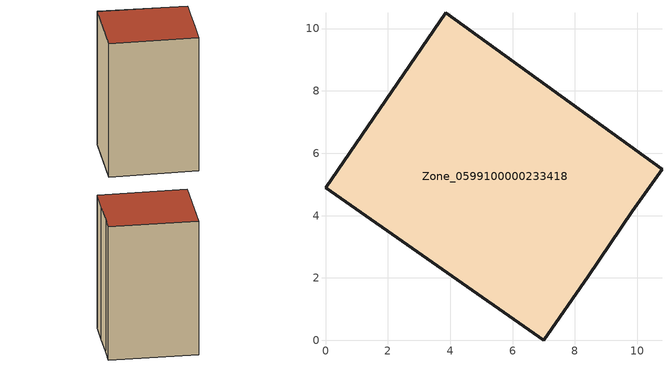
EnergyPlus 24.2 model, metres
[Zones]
Zone_0599100000233418
 floor ground (C_G): 7,0 0,4.89 3.85,10.51 10.79,5.49 9.84,4.13 8.43,2.05 z0
 wall outside (C_F): 0,4.89 7,0 8.43,2.05 9.84,4.13 10.79,5.49 3.85,10.51 0,4.89 z0:14
 roof outside (C_R): 8.43,2.05 9.84,4.13 10.79,5.49 3.85,10.51 0,4.89 7,0 z14
[BUILDING]
Pand.0599100000233418: North Axis=0; Terrain=City; Loads Convergence Tolerance Value=0.04; Temperature Convergence Tolerance Value=0.4; Solar Distribution=FullExterior; Maximum Number of Warmup Days=25; Minimum Number of Warmup Days=1
[Site:Location]
Rotterdam.The.Hague.AP_ZH_NLD Design_Conditions: Latitude=51.96; Longitude=4.45; Time Zone=1; Elevation=-4.5
[SITE:GROUNDTEMPERATURE:BUILDINGSURFACE]
18, 18, 18, 18, 18, 18, 18, 18, 18, 18, 18, 18
[MATERIAL] Thermal Absorptance=0.9; Solar Absorptance=0.7; Visible Absorptance=0.7
Name | Roughness | Thickness | Conductivity | Density | Specific Heat
G.TI.1946 | MediumSmooth | 0.15 | 1 | 540 | 1210
F.TI.1946 | Rough | 0.3 | 0.857143 | 1920 | 840
R.TI.1946 | MediumRough | 0.2 | 0.1 | 1500 | 1000
[CONSTRUCTION]
C_G: G.TI.1946
C_F: F.TI.1946
C_R: R.TI.1946
[ZONE]
Zone_0599100000233418: Type=1; Multiplier=1; Ceiling Height=Autocalculate; Volume=Autocalculate; Floor Area=autocalculate; Part of Total Floor Area=Yes
[ZONEINFILTRATION:DESIGNFLOWRATE]
Infil_Zone_0599100000233418: Zone or ZoneList or Space or SpaceList=Zone_0599100000233418; Schedule=AlwaysOn; Design Flow Rate Calculation Method=Flow/Area; Flow Rate per Floor Area=0.003; Constant Term Coefficient=1; Temperature Term Coefficient=0; Velocity Term Coefficient=0; Velocity Squared Term Coefficient=0
[HVACTEMPLATE:ZONE:IDEALLOADSAIRSYSTEM]
Zone_0599100000233418: Maximum Heating Supply Air Temperature=50; Minimum Cooling Supply Air Temperature=13; Maximum Heating Supply Air Humidity Ratio=0.0156; Minimum Cooling Supply Air Humidity Ratio=0.0077; Heating Limit=NoLimit; Cooling Limit=NoLimit; Dehumidification Control Type=ConstantSensibleHeatRatio; Cooling Sensible Heat Ratio=0.7; Dehumidification Setpoint=60; Humidification Control Type=None; Humidification Setpoint=30; Outdoor Air Method=None; Outdoor Air Flow Rate per Person=0.00944; Outdoor Air Flow Rate per Zone Floor Area=0; Outdoor Air Flow Rate per Zone=0; Demand Controlled Ventilation Type=None; Outdoor Air Economizer Type=NoEconomizer; Heat Recovery Type=None; Sensible Heat Recovery Effectiveness=0.7; Latent Heat Recovery Effectiveness=0.65
[ZONECONTROL:THERMOSTAT]
ThermostatControl_Zone_0599100000233418: Zone or ZoneList=Zone_0599100000233418; Control Type Schedule=DualSetpointControlType; Control 1=Thermostat_Zone_0599100000233418; Temperature Difference Between Cutout And Setpoint=0
[THERMOSTATSETPOINT:DUALSETPOINT]
Thermostat_Zone_0599100000233418: Heating Setpoint Temperature Schedule=HeatingSetpoint_Zone_0599100000233418; Cooling Setpoint Temperature Schedule=CoolingSetpoint_Zone_0599100000233418
[SCHEDULE:COMPACT]
HeatingSetpoint_Zone_0599100000233418: Through: 12/31, For: AllDays, Until: 24:00, 21
CoolingSetpoint_Zone_0599100000233418: Through: 12/31, For: AllDays, Until: 24:00, 24
DualSetpointControlType: Through: 12/31, For: AllDays, Until: 24:00, 4
AlwaysOn: Through: 12/31, For: AllDays, Until: 24:00, 1
